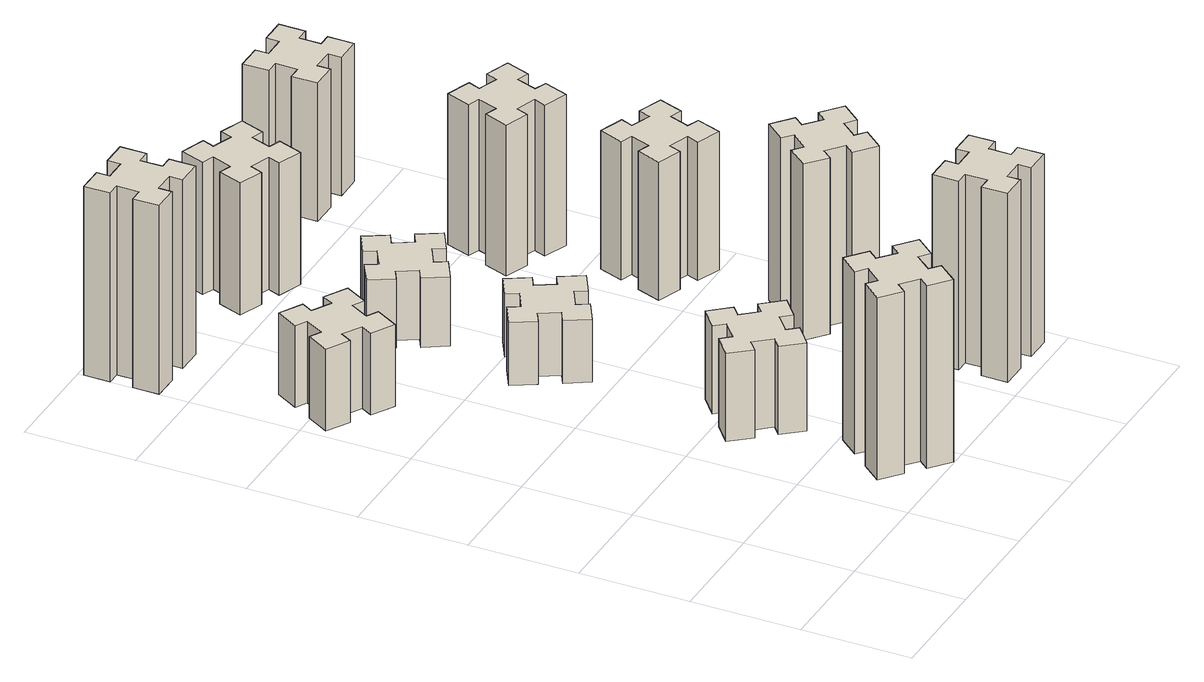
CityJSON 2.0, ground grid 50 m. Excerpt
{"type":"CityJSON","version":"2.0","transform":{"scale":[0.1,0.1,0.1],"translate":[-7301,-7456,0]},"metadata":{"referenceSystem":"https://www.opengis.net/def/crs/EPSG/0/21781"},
"CityObjects":{
"building1":{"type":"Building","attributes":{"class":"1000","function":"1000","usage":"1000","yearOfConstruction":2016,"roofType":"1000","measuredHeight":87,"storeysAboveGround":30,"storeysBelowGround":0},"geometry":[{"type":"Solid","lod":"1","boundaries":[[[[0,1,2,3,4,5,6,7,8,9,10,11,12,13,14,15,16,17,18,19]],[[17,16,20,21]],[[16,15,22,20]],[[15,14,23,22]],[[14,13,24,23]],[[13,12,25,24]],[[12,11,26,25]],[[11,10,27,26]],[[10,9,28,27]],[[9,8,29,28]],[[8,7,30,29]],[[7,6,31,30]],[[6,5,32,31]],[[5,4,33,32]],[[4,3,34,33]],[[3,2,35,34]],[[2,1,36,35]],[[1,0,37,36]],[[0,19,38,37]],[[19,18,39,38]],[[18,17,21,39]],[[24,25,26,27,28,29,30,31,32,33,34,35,36,37,38,39,21,20,22,23]]]]}]},
"building2":{"type":"Building","attributes":{"class":"1000","function":"1000","usage":"1000","yearOfConstruction":2016,"roofType":"1000","measuredHeight":39,"storeysAboveGround":30,"storeysBelowGround":0},"geometry":[{"type":"Solid","lod":"1","boundaries":[[[[40,41,42,43,44,45,46,47,48,49,50,51,52,53,54,55,56,57,58,59]],[[57,56,60,61]],[[56,55,62,60]],[[55,54,63,62]],[[54,53,64,63]],[[53,52,65,64]],[[52,51,66,65]],[[51,50,67,66]],[[50,49,68,67]],[[49,48,69,68]],[[48,47,70,69]],[[47,46,71,70]],[[46,45,72,71]],[[45,44,73,72]],[[44,43,74,73]],[[43,42,75,74]],[[42,41,76,75]],[[41,40,77,76]],[[40,59,78,77]],[[59,58,79,78]],[[58,57,61,79]],[[64,65,66,67,68,69,70,71,72,73,74,75,76,77,78,79,61,60,62,63]]]]}]},
"building3":{"type":"Building","attributes":{"class":"1000","function":"1000","usage":"1000","yearOfConstruction":2016,"roofType":"1000","measuredHeight":90,"storeysAboveGround":30,"storeysBelowGround":0},"geometry":[{"type":"Solid","lod":"1","boundaries":[[[[80,81,82,83,84,85,86,87,88,89,90,91,92,93,94,95,96,97,98,99]],[[97,96,100,101]],[[96,95,102,100]],[[95,94,103,102]],[[94,93,104,103]],[[93,92,105,104]],[[92,91,106,105]],[[91,90,107,106]],[[90,89,108,107]],[[89,88,109,108]],[[88,87,110,109]],[[87,86,111,110]],[[86,85,112,111]],[[85,84,113,112]],[[84,83,114,113]],[[83,82,115,114]],[[82,81,116,115]],[[81,80,117,116]],[[80,99,118,117]],[[99,98,119,118]],[[98,97,101,119]],[[104,105,106,107,108,109,110,111,112,113,114,115,116,117,118,119,101,100,102,103]]]]}]},
"building4":{"type":"Building","attributes":{"class":"1000","function":"1000","usage":"1000","yearOfConstruction":2016,"roofType":"1000","measuredHeight":42,"storeysAboveGround":30,"storeysBelowGround":0},"geometry":[{"type":"Solid","lod":"1","boundaries":[[[[120,121,122,123,124,125,126,127,128,129,130,131,132,133,134,135,136,137,138,139]],[[137,136,140,141]],[[136,135,142,140]],[[135,134,143,142]],[[134,133,144,143]],[[133,132,145,144]],[[132,131,146,145]],[[131,130,147,146]],[[130,129,148,147]],[[129,128,149,148]],[[128,127,150,149]],[[127,126,151,150]],[[126,125,152,151]],[[125,124,153,152]],[[124,123,154,153]],[[123,122,155,154]],[[122,121,156,155]],[[121,120,157,156]],[[120,139,158,157]],[[139,138,159,158]],[[138,137,141,159]],[[144,145,146,147,148,149,150,151,152,153,154,155,156,157,158,159,141,140,142,143]]]]}]},
"building5":{"type":"Building","attributes":{"class":"1000","function":"1000","usage":"1000","yearOfConstruction":2016,"roofType":"1000","measuredHeight":30,"storeysAboveGround":30,"storeysBelowGround":0},"geometry":[{"type":"Solid","lod":"1","boundaries":[[[[160,161,162,163,164,165,166,167,168,169,170,171,172,173,174,175,176,177,178,179]],[[177,176,180,181]],[[176,175,182,180]],[[175,174,183,182]],[[174,173,184,183]],[[173,172,185,184]],[[172,171,186,185]],[[171,170,187,186]],[[170,169,188,187]],[[169,168,189,188]],[[168,167,190,189]],[[167,166,191,190]],[[166,165,192,191]],[[165,164,193,192]],[[164,163,194,193]],[[163,162,195,194]],[[162,161,196,195]],[[161,160,197,196]],[[160,179,198,197]],[[179,178,199,198]],[[178,177,181,199]],[[184,185,186,187,188,189,190,191,192,193,194,195,196,197,198,199,181,180,182,183]]]]}]},
"building6":{"type":"Building","attributes":{"class":"1000","function":"1000","usage":"1000","yearOfConstruction":2016,"roofType":"1000","measuredHeight":33,"storeysAboveGround":30,"storeysBelowGround":0},"geometry":[{"type":"Solid","lod":"1","boundaries":[[[[200,201,202,203,204,205,206,207,208,209,210,211,212,213,214,215,216,217,218,219]],[[217,216,220,221]],[[216,215,222,220]],[[215,214,223,222]],[[214,213,224,223]],[[213,212,225,224]],[[212,211,226,225]],[[211,210,227,226]],[[210,209,228,227]],[[209,208,229,228]],[[208,207,230,229]],[[207,206,231,230]],[[206,205,232,231]],[[205,204,233,232]],[[204,203,234,233]],[[203,202,235,234]],[[202,201,236,235]],[[201,200,237,236]],[[200,219,238,237]],[[219,218,239,238]],[[218,217,221,239]],[[224,225,226,227,228,229,230,231,232,233,234,235,236,237,238,239,221,220,222,223]]]]}]},
"building7":{"type":"Building","attributes":{"class":"1000","function":"1000","usage":"1000","yearOfConstruction":2016,"roofType":"1000","measuredHeight":90,"storeysAboveGround":30,"storeysBelowGround":0},"geometry":[{"type":"Solid","lod":"1","boundaries":[[[[240,241,242,243,244,245,246,247,248,249,250,251,252,253,254,255,256,257,258,259]],[[257,256,260,261]],[[256,255,262,260]],[[255,254,263,262]],[[254,253,264,263]],[[253,252,265,264]],[[252,251,266,265]],[[251,250,267,266]],[[250,249,268,267]],[[249,248,269,268]],[[248,247,270,269]],[[247,246,271,270]],[[246,245,272,271]],[[245,244,273,272]],[[244,243,274,273]],[[243,242,275,274]],[[242,241,276,275]],[[241,240,277,276]],[[240,259,278,277]],[[259,258,279,278]],[[258,257,261,279]],[[264,265,266,267,268,269,270,271,272,273,274,275,276,277,278,279,261,260,262,263]]]]}]},
"building8":{"type":"Building","attributes":{"class":"1000","function":"1000","usage":"1000","yearOfConstruction":2016,"roofType":"1000","measuredHeight":63,"storeysAboveGround":30,"storeysBelowGround":0},"geometry":[{"type":"Solid","lod":"1","boundaries":[[[[280,281,282,283,284,285,286,287,288,289,290,291,292,293,294,295,296,297,298,299]],[[297,296,300,301]],[[296,295,302,300]],[[295,294,303,302]],[[294,293,304,303]],[[293,292,305,304]],[[292,291,306,305]],[[291,290,307,306]],[[290,289,308,307]],[[289,288,309,308]],[[288,287,310,309]],[[287,286,311,310]],[[286,285,312,311]],[[285,284,313,312]],[[284,283,314,313]],[[283,282,315,314]],[[282,281,316,315]],[[281,280,317,316]],[[280,299,318,317]],[[299,298,319,318]],[[298,297,301,319]],[[304,305,306,307,308,309,310,311,312,313,314,315,316,317,318,319,301,300,302,303]]]]}]},
"building9":{"type":"Building","attributes":{"class":"1000","function":"1000","usage":"1000","yearOfConstruction":2016,"roofType":"1000","measuredHeight":84,"storeysAboveGround":30,"storeysBelowGround":0},"geometry":[{"type":"Solid","lod":"1","boundaries":[[[[320,321,322,323,324,325,326,327,328,329,330,331,332,333,334,335,336,337,338,339]],[[337,336,340,341]],[[336,335,342,340]],[[335,334,343,342]],[[334,333,344,343]],[[333,332,345,344]],[[332,331,346,345]],[[331,330,347,346]],[[330,329,348,347]],[[329,328,349,348]],[[328,327,350,349]],[[327,326,351,350]],[[326,325,352,351]],[[325,324,353,352]],[[324,323,354,353]],[[323,322,355,354]],[[322,321,356,355]],[[321,320,357,356]],[[320,339,358,357]],[[339,338,359,358]],[[338,337,341,359]],[[344,345,346,347,348,349,350,351,352,353,354,355,356,357,358,359,341,340,342,343]]]]}]},
"building10":{"type":"Building","attributes":{"class":"1000","function":"1000","usage":"1000","yearOfConstruction":2016,"roofType":"1000","measuredHeight":66,"storeysAboveGround":30,"storeysBelowGround":0},"geometry":[{"type":"Solid","lod":"1","boundaries":[[[[360,361,362,363,364,365,366,367,368,369,370,371,372,373,374,375,376,377,378,379]],[[377,376,380,381]],[[376,375,382,380]],[[375,374,383,382]],[[374,373,384,383]],[[373,372,385,384]],[[372,371,386,385]],[[371,370,387,386]],[[370,369,388,387]],[[369,368,389,388]],[[368,367,390,389]],[[367,366,391,390]],[[366,365,392,391]],[[365,364,393,392]],[[364,363,394,393]],[[363,362,395,394]],[[362,361,396,395]],[[361,360,397,396]],[[360,379,398,397]],[[379,378,399,398]],[[378,377,381,399]],[[384,385,386,387,388,389,390,391,392,393,394,395,396,397,398,399,381,380,382,383]]]]}]},
"building11":{"type":"Building","attributes":{"class":"1000","function":"1000","usage":"1000","yearOfConstruction":2016,"roofType":"1000","measuredHeight":72,"storeysAboveGround":30,"storeysBelowGround":0},"geometry":[{"type":"Solid","lod":"1","boundaries":[[[[400,401,402,403,404,405,406,407,408,409,410,411,412,413,414,415,416,417,418,419]],[[417,416,420,421]],[[416,415,422,420]],[[415,414,423,422]],[[414,413,424,423]],[[413,412,425,424]],[[412,411,426,425]],[[411,410,427,426]],[[410,409,428,427]],[[409,408,429,428]],[[408,407,430,429]],[[407,406,431,430]],[[406,405,432,431]],[[405,404,433,432]],[[404,403,434,433]],[[403,402,435,434]],[[402,401,436,435]],[[401,400,437,436]],[[400,419,438,437]],[[419,418,439,438]],[[418,417,421,439]],[[424,425,426,427,428,429,430,431,432,433,434,435,436,437,438,439,421,420,422,423]]]]}]},
"building12":{"type":"Building","attributes":{"class":"1000","function":"1000","usage":"1000","yearOfConstruction":2016,"roofType":"1000","measuredHeight":66,"storeysAboveGround":30,"storeysBelowGround":0},"geometry":[{"type":"Solid","lod":"1","boundaries":[[[[440,441,442,443,444,445,446,447,448,449,450,451,452,453,454,455,456,457,458,459]],[[457,456,460,461]],[[456,455,462,460]],[[455,454,463,462]],[[454,453,464,463]],[[453,452,465,464]],[[452,451,466,465]],[[451,450,467,466]],[[450,449,468,467]],[[449,448,469,468]],[[448,447,470,469]],[[447,446,471,470]],[[446,445,472,471]],[[445,444,473,472]],[[444,443,474,473]],[[443,442,475,474]],[[442,441,476,475]],[[441,440,477,476]],[[440,459,478,477]],[[459,458,479,478]],[[458,457,461,479]],[[464,465,466,467,468,469,470,471,472,473,474,475,476,477,478,479,461,460,462,463]]]]}]}
},
"vertices":[
[806,193,0],[883,129,0],[844,83,0],[936,6,0],[1013,98,0],[967,136,0],[1032,213,0],[1078,174,0],[1155,266,0],[1063,343,0],[1024,297,0],[948,362,0],[986,408,0],[894,485,0],[817,393,0],[863,354,0],[799,278,0],[753,316,0],[676,224,0],[768,147,0],[799,278,870],[753,316,870],[863,354,870],[817,393,870],[894,485,870],[986,408,870],[948,362,870],[1024,297,870],[1063,343,870],[1155,266,870],[1078,174,870],[1032,213,870],[967,136,870],[1013,98,870],[936,6,870],[844,83,870],[883,129,870],[806,193,870],[768,147,870],[676,224,870],
[346,2367,0],[396,2454,0],[448,2424,0],[508,2528,0],[404,2588,0],[374,2536,0],[287,2586,0],[317,2638,0],[213,2698,0],[153,2594,0],[205,2564,0],[155,2477,0],[103,2507,0],[43,2403,0],[147,2343,0],[177,2395,0],[264,2345,0],[234,2293,0],[338,2233,0],[398,2337,0],[264,2345,390],[234,2293,390],[177,2395,390],[147,2343,390],[43,2403,390],[103,2507,390],[155,2477,390],[205,2564,390],[153,2594,390],[213,2698,390],[317,2638,390],[287,2586,390],[374,2536,390],[404,2588,390],[508,2528,390],[448,2424,390],[396,2454,390],[346,2367,390],[398,2337,390],[338,2233,390],
[285,3255,0],[285,3355,0],[345,3355,0],[345,3475,0],[225,3475,0],[225,3415,0],[125,3415,0],[125,3475,0],[5,3475,0],[5,3355,0],[65,3355,0],[65,3255,0],[5,3255,0],[5,3135,0],[125,3135,0],[125,3195,0],[225,3195,0],[225,3135,0],[345,3135,0],[345,3255,0],[225,3195,900],[225,3135,900],[125,3195,900],[125,3135,900],[5,3135,900],[5,3255,900],[65,3255,900],[65,3355,900],[5,3355,900],[5,3475,900],[125,3475,900],[125,3415,900],[225,3415,900],[225,3475,900],[345,3475,900],[345,3355,900],[285,3355,900],[285,3255,900],[345,3255,900],[345,3135,900],
[883,1002,0],[806,937,0],[768,983,0],[676,906,0],[753,814,0],[799,853,0],[863,776,0],[817,738,0],[894,646,0],[986,723,0],[948,769,0],[1024,833,0],[1063,787,0],[1155,864,0],[1078,956,0],[1032,918,0],[967,994,0],[1013,1033,0],[936,1125,0],[844,1048,0],[967,994,420],[1013,1033,420],[1032,918,420],[1078,956,420],[1155,864,420],[1063,787,420],[1024,833,420],[948,769,420],[986,723,420],[894,646,420],[817,738,420],[863,776,420],[799,853,420],[753,814,420],[676,906,420],[768,983,420],[806,937,420],[883,1002,420],[844,1048,420],[936,1125,420],
[1036,1837,0],[986,1924,0],[1038,1954,0],[978,2058,0],[874,1998,0],[904,1946,0],[817,1896,0],[787,1948,0],[683,1888,0],[743,1784,0],[795,1814,0],[845,1727,0],[793,1697,0],[853,1593,0],[957,1653,0],[927,1705,0],[1014,1755,0],[1044,1703,0],[1148,1763,0],[1088,1867,0],[1014,1755,300],[1044,1703,300],[927,1705,300],[957,1653,300],[853,1593,300],[793,1697,300],[845,1727,300],[795,1814,300],[743,1784,300],[683,1888,300],[787,1948,300],[817,1896,300],[904,1946,300],[874,1998,300],[978,2058,300],[1038,1954,300],[986,1924,300],[1036,1837,300],[1088,1867,300],[1148,1763,300],
[795,2454,0],[845,2367,0],[793,2337,0],[853,2233,0],[957,2293,0],[927,2345,0],[1014,2395,0],[1044,2343,0],[1148,2403,0],[1088,2507,0],[1036,2477,0],[986,2564,0],[1038,2594,0],[978,2698,0],[874,2638,0],[904,2586,0],[817,2536,0],[787,2588,0],[683,2528,0],[743,2424,0],[817,2536,330],[787,2588,330],[904,2586,330],[874,2638,330],[978,2698,330],[1038,2594,330],[986,2564,330],[1036,2477,330],[1088,2507,330],[1148,2403,330],[1044,2343,330],[1014,2395,330],[927,2345,330],[957,2293,330],[853,2233,330],[793,2337,330],[845,2367,330],[795,2454,330],[743,2424,330],[683,2528,330],
[1805,355,0],[1705,355,0],[1705,415,0],[1585,415,0],[1585,295,0],[1645,295,0],[1645,195,0],[1585,195,0],[1585,75,0],[1705,75,0],[1705,135,0],[1805,135,0],[1805,75,0],[1925,75,0],[1925,195,0],[1865,195,0],[1865,295,0],[1925,295,0],[1925,415,0],[1805,415,0],[1865,295,900],[1925,295,900],[1865,195,900],[1925,195,900],[1925,75,900],[1805,75,900],[1805,135,900],[1705,135,900],[1705,75,900],[1585,75,900],[1585,195,900],[1645,195,900],[1645,295,900],[1585,295,900],[1585,415,900],[1705,415,900],[1705,355,900],[1805,355,900],[1805,415,900],[1925,415,900],
[829,3290,0],[795,3196,0],[739,3217,0],[697,3104,0],[810,3063,0],[831,3119,0],[925,3085,0],[904,3029,0],[1017,2987,0],[1058,3100,0],[1002,3121,0],[1036,3215,0],[1092,3194,0],[1133,3307,0],[1020,3348,0],[1000,3292,0],[906,3326,0],[927,3382,0],[814,3423,0],[773,3310,0],[906,3326,630],[927,3382,630],[1000,3292,630],[1020,3348,630],[1133,3307,630],[1092,3194,630],[1036,3215,630],[1002,3121,630],[1058,3100,630],[1017,2987,630],[904,3029,630],[925,3085,630],[831,3119,630],[810,3063,630],[697,3104,630],[739,3217,630],[795,3196,630],[829,3290,630],[773,3310,630],[814,3423,630],
[1807,876,0],[1872,953,0],[1918,914,0],[1995,1006,0],[1903,1083,0],[1864,1037,0],[1788,1102,0],[1826,1148,0],[1734,1225,0],[1657,1133,0],[1703,1094,0],[1639,1018,0],[1593,1056,0],[1516,964,0],[1608,887,0],[1646,933,0],[1723,869,0],[1684,823,0],[1776,746,0],[1853,838,0],[1723,869,840],[1684,823,840],[1646,933,840],[1608,887,840],[1516,964,840],[1593,1056,840],[1639,1018,840],[1703,1094,840],[1657,1133,840],[1734,1225,840],[1826,1148,840],[1788,1102,840],[1864,1037,840],[1903,1083,840],[1995,1006,840],[1918,914,840],[1872,953,840],[1807,876,840],[1853,838,840],[1776,746,840],
[1840,1812,0],[1746,1846,0],[1767,1902,0],[1654,1943,0],[1613,1830,0],[1669,1810,0],[1635,1716,0],[1579,1737,0],[1537,1624,0],[1650,1583,0],[1671,1639,0],[1765,1605,0],[1744,1549,0],[1857,1507,0],[1898,1620,0],[1842,1641,0],[1876,1735,0],[1932,1714,0],[1973,1827,0],[1860,1868,0],[1876,1735,660],[1932,1714,660],[1842,1641,660],[1898,1620,660],[1857,1507,660],[1744,1549,660],[1765,1605,660],[1671,1639,660],[1650,1583,660],[1537,1624,660],[1579,1737,660],[1635,1716,660],[1669,1810,660],[1613,1830,660],[1654,1943,660],[1767,1902,660],[1746,1846,660],[1840,1812,660],[1860,1868,660],[1973,1827,660],
[1740,2452,0],[1646,2486,0],[1667,2542,0],[1554,2583,0],[1513,2470,0],[1569,2450,0],[1535,2356,0],[1479,2377,0],[1437,2264,0],[1550,2223,0],[1571,2279,0],[1665,2245,0],[1644,2189,0],[1757,2147,0],[1798,2260,0],[1742,2281,0],[1776,2375,0],[1832,2354,0],[1873,2467,0],[1760,2508,0],[1776,2375,720],[1832,2354,720],[1742,2281,720],[1798,2260,720],[1757,2147,720],[1644,2189,720],[1665,2245,720],[1571,2279,720],[1550,2223,720],[1437,2264,720],[1479,2377,720],[1535,2356,720],[1569,2450,720],[1513,2470,720],[1554,2583,720],[1667,2542,720],[1646,2486,720],[1740,2452,720],[1760,2508,720],[1873,2467,720],
[1605,3195,0],[1705,3195,0],[1705,3135,0],[1825,3135,0],[1825,3255,0],[1765,3255,0],[1765,3355,0],[1825,3355,0],[1825,3475,0],[1705,3475,0],[1705,3415,0],[1605,3415,0],[1605,3475,0],[1485,3475,0],[1485,3355,0],[1545,3355,0],[1545,3255,0],[1485,3255,0],[1485,3135,0],[1605,3135,0],[1545,3255,660],[1485,3255,660],[1545,3355,660],[1485,3355,660],[1485,3475,660],[1605,3475,660],[1605,3415,660],[1705,3415,660],[1705,3475,660],[1825,3475,660],[1825,3355,660],[1765,3355,660],[1765,3255,660],[1825,3255,660],[1825,3135,660],[1705,3135,660],[1705,3195,660],[1605,3195,660],[1605,3135,660],[1485,3135,660]
]}
